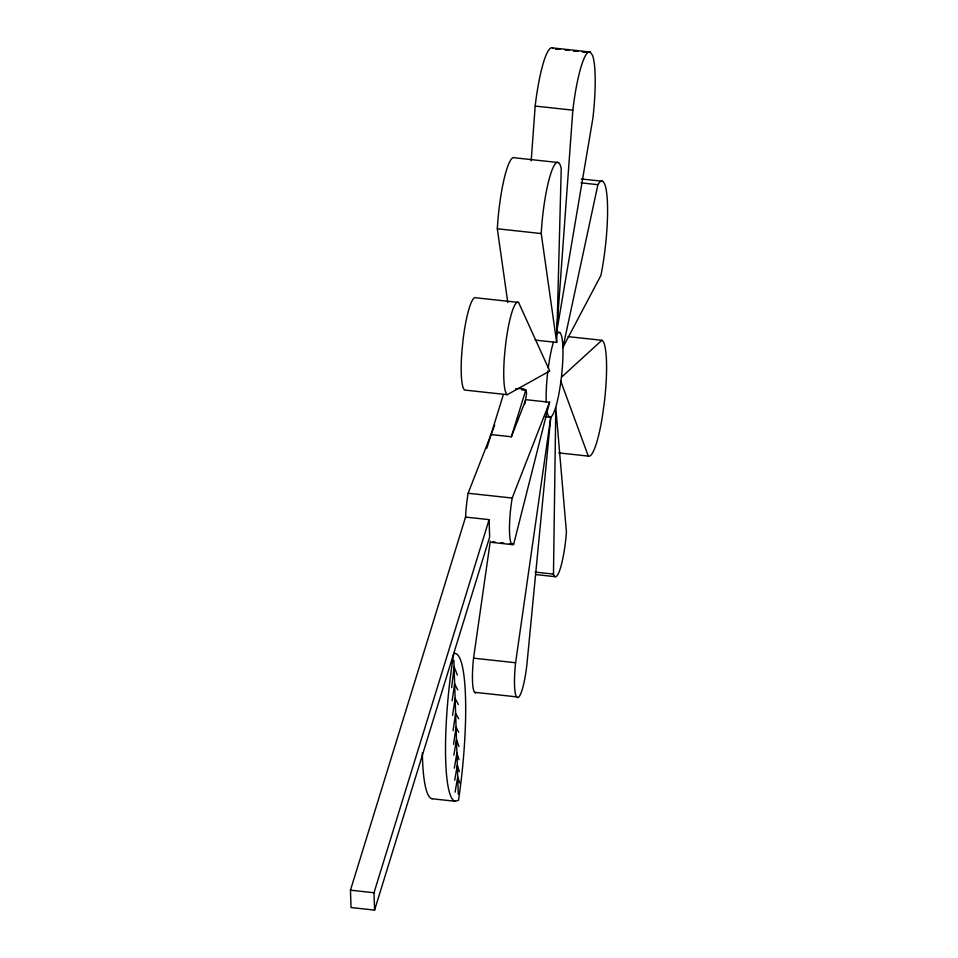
<?xml version="1.0" encoding="UTF-8"?>
<svg xmlns="http://www.w3.org/2000/svg" width="958" height="958" viewBox="0 0 958 958"><rect width="100%" height="100%" fill="white"/><g stroke="black" fill="none" stroke-linecap="round" stroke-linejoin="round"><path stroke-width="1.44" d="M515.667 388.768C530.6 387.128 526.193 393.139 524.792 403.881M553.473 574.082L555.796 407.581L566.429 532.073A37.877 6.275 -83.8 0 1 560.442 568.07A37.877 6.275 -83.8 0 1 553.473 574.082L535.115 572.082M556.67 342.437L561.232 168.68A55.456 9.197 -83.8 0 0 550.359 174.955A55.456 9.197 -83.8 0 0 541.222 233.548L556.67 342.437L535.115 340.09M465.528 518.05L465.564 516.925A34.584 5.736 -83.8 0 1 468.115 493.262L494.747 425.017M489.107 519.643L489.634 537.139L374.578 910.1L351.023 907.537L350.46 890.186L465.564 517.092L489.107 519.643L374.003 892.748L374.578 910.1M531.187 160.884L535.175 106.075A62.761 10.406 -83.8 0 1 552.455 47.9L590.128 51.995L592.463 55.181A62.761 10.406 -83.8 0 1 592.87 118.349L556.67 332.21L559.688 332.546M556.67 332.21L572.848 110.17A62.761 10.406 -83.8 0 1 590.128 51.995M550.754 417.257L526.96 663.978A34.464 5.712 -83.8 0 1 517.548 697.628L516.206 696.298A34.464 5.712 -83.8 0 1 515.596 662.744L550.754 417.257L545.114 416.646M451.661 687.676L454.08 666.732L457.373 675.055M474.749 692.323L516.805 696.885M475.503 693.053L474.162 691.736A34.464 5.712 -83.8 0 1 473.551 658.17L490.316 541.09M453.074 730.655L455.613 713.375L458.714 718.751M452.571 715.363L455.122 698.394L458.343 704.537M453.529 744.366L456.08 727.302L458.738 732.247M452.092 700.825L454.643 683.904L457.744 689.904M453.876 755.144L456.475 739.564L458.942 746.498M455.098 792.146L457.708 776.866L459.696 782.961M454.308 768.16L456.918 753.048L459.002 759.718M454.703 780.231L457.325 765.179L459.313 771.645M562.897 347.766L597.9 184.678L580.955 182.834M509.464 543.677L513.704 544.132L549.569 402.252L525.846 399.678L511.38 436.764L491.023 434.549M486.808 448.236L503.381 394.504M511.38 436.764L525.846 389.87M513.704 544.132A34.584 5.736 -83.8 0 1 509.524 532.169A34.584 5.736 -83.8 0 1 512.183 498.04L549.569 402.252M562.729 347.742L600.894 275.473A63.108 10.466 -83.8 0 0 607.48 203.886A63.108 10.466 -83.8 0 0 597.9 184.678M562.083 376.674L601.852 340.294A58.366 9.676 -83.8 0 1 604.378 402.109L602.307 416.958A58.366 9.676 -83.8 0 1 588.308 456.104L558.742 452.894M507.273 394.684L549.736 371.009L518.577 302.429L476.03 297.806A46.631 7.724 -83.8 0 0 463.133 339.288L461.912 351.382A46.631 7.724 -83.8 0 0 464.714 390.062L507.273 394.684A46.631 7.724 -83.8 0 1 504.459 356.005L505.68 343.91A46.631 7.724 -83.8 0 1 518.577 302.429M422.346 752.82A112.361 18.621 -83.8 0 0 432.07 798.756L432.19 798.721M455.278 801.283L458.559 800.241L460.966 782.111A119.654 19.831 -83.8 0 0 453.733 653.524A112.361 18.621 -83.8 0 0 455.278 801.283L432.07 798.756M555.676 48.846L559.855 49.361M565.304 49.888L569.423 50.343M573.662 50.798L577.949 51.325M583.542 51.876L586.416 52.247M555.784 48.99L558.538 49.289M565.412 50.032L568.154 50.331M573.77 50.942L576.596 51.253M582.236 51.864L585.063 52.175M535.175 106.075L572.848 110.17M558.43 162.561L514.53 157.783A55.456 9.197 -83.8 0 0 497.322 228.782L507.776 302.488M581.29 178.954L602.474 181.254M497.322 228.782L541.222 233.548M568.094 336.629L601.852 340.294M521.499 389.81L525.858 390.277M468.115 493.262L512.183 498.04M492.52 541.833L495.346 542.132M500.998 542.755L503.812 543.054M491.454 542.348L512.638 544.647M535.618 574.549L555.389 576.692M473.551 658.17L515.596 662.744M350.46 890.186L374.003 892.748M552.455 47.9L552.922 48.547M560.753 381.092L588.308 456.104M453.864 660.242L458.283 794.206M556.394 334.809A42.715 7.077 -83.8 0 1 560.981 380.673A42.715 7.077 -83.8 0 1 546.767 409.437M546.204 401.893A42.715 7.077 -83.8 0 1 547.88 370.818M548.239 368.064A42.715 7.077 -83.8 0 1 553.473 342.09"/></g></svg>
